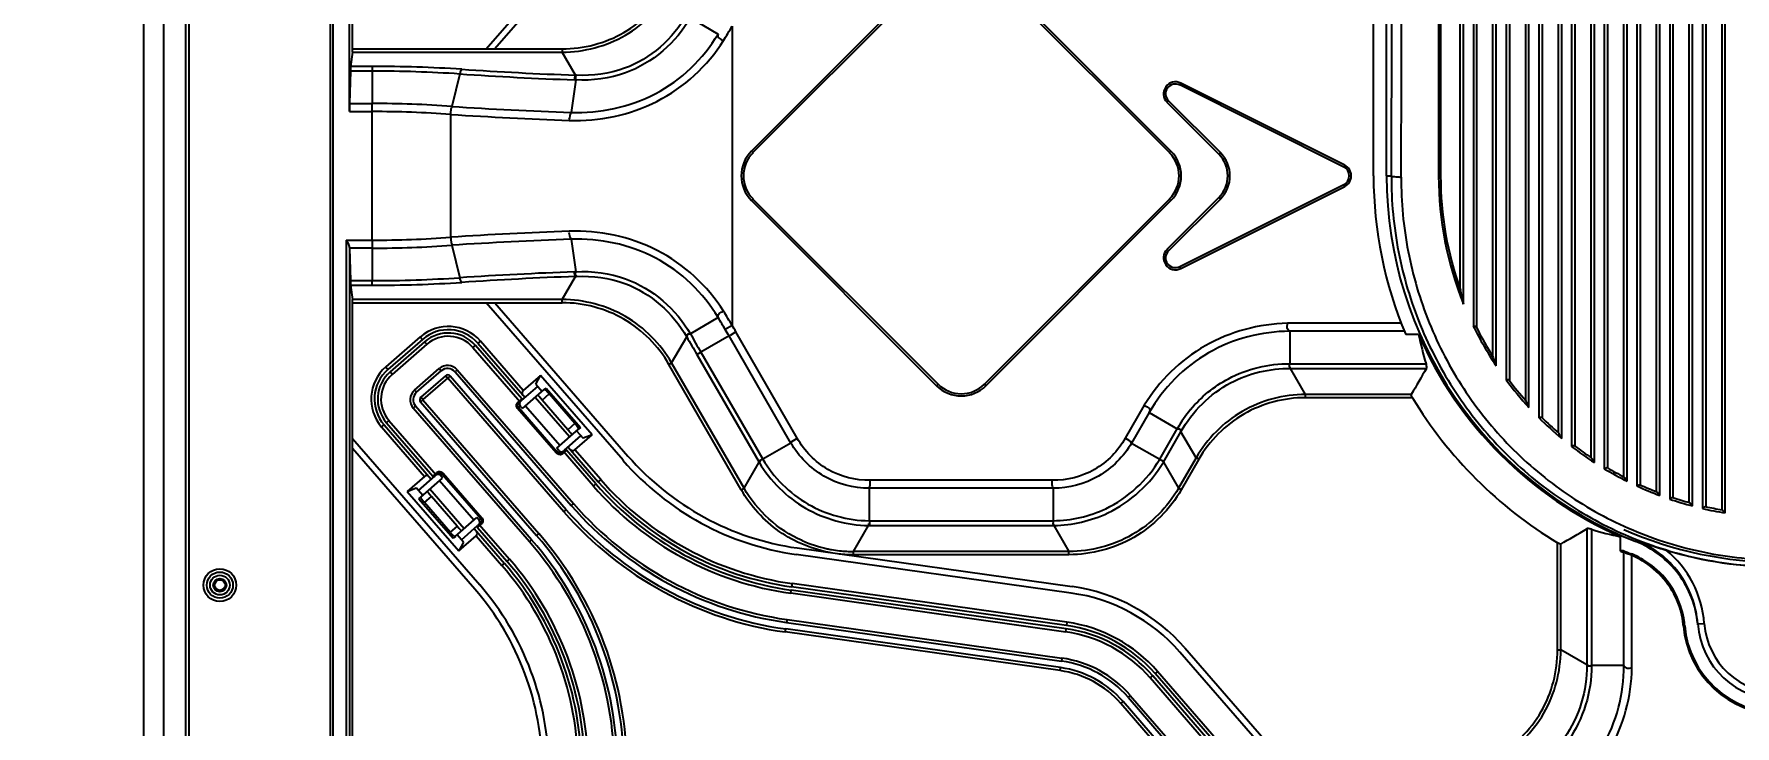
# Model space of a CAD drawing. Header units: millimetres. Extents: x -1070 to 42146, y 1440 to 12921.
# Drawn here: x 30659.2 to 30919.1, y 9994.4 to 10100.1 of the extents above; entities that cross this region are included whole.
import ezdxf

# ---------------------------------------------------------------- set-up
doc = ezdxf.new("R2010")
doc.units = ezdxf.units.MM
for name, color, linetype in [('30303M0020012R002实线CONTINUOUS', 7, 'Continuous'), ('DW-PLUS-PEIDIANHE实线CONTINUOUS', 7, 'Continuous'), ('DW-PLUS-XIANGTI实线CONTINUOUS', 7, 'Continuous'), ('MOUZU_COVER实线CONTINUOUS', 7, 'Continuous')]:
    doc.layers.add(name, color=color, linetype=linetype)
doc.styles.get("Standard").update_dxf_attribs({"font": 'arial.ttf'})
doc.dimstyles.new('ISO-25', dxfattribs={"dimtxt": 50, "dimasz": 2.5, "dimexe": 1.25, "dimexo": 0.625, "dimtad": 1, "dimtxsty": 'Standard', "dimcen": 2.5, "dimadec": 0, "dimazin": 0, "dimtfac": 1, "dimtmove": 0, "dimatfit": 3, "dimfxl": 1, "dimarcsym": 0})

# ---------------------------------------------------------------- blocks, each defined once
blk = doc.blocks.new('HJRTY45UYJDFGD')
at = {"layer": '30303M0020012R002实线CONTINUOUS', "color": 251}
for radius in [2, 1.5, 1, 0.8]:
    blk.add_circle((-238.28, 187.4), radius, dxfattribs=at)
at = {"layer": 'DW-PLUS-PEIDIANHE实线CONTINUOUS', "color": 251}
for p, q in [((-18.75, 201.67), (-18.75, 798.13)), ((-18.25, 201.08), (-18.25, 798.72)), ((-23.75, 203.92), (-23.75, 795.88)), ((-23.25, 203.26), (-23.25, 796.54)), ((-21.75, 797.26), (-21.75, 202.54)), ((-21.25, 797.09), (-21.25, 202.71)), ((-26.75, 794.62), (-26.75, 205.18)), ((-26.25, 794.5), (-26.25, 205.3)), ((-16.75, 462.16), (-16.75, 200.54)), ((-16.25, 460.55), (-16.25, 200.77)), ((-13.75, 200.01), (-13.75, 457.15)), ((-13.25, 199.49), (-13.25, 457.06)), ((-11.75, 455.68), (-11.75, 199.11)), ((-11.25, 454.9), (-11.25, 199.39)), ((-8.75, 198.9), (-8.75, 453.32)), ((-8.25, 198.43), (-8.25, 453.4)), ((-28.75, 206.87), (-28.75, 448)), ((-28.25, 206.11), (-28.25, 449.28)), ((-31.75, 444.9), (-31.75, 208.58)), ((-31.25, 445.02), (-31.25, 208.65)), ((-33.75, 210.67), (-33.75, 442.15)), ((-33.25, 209.78), (-33.25, 443.18)), ((-36.25, 439.27), (-36.25, 212.97)), ((-38.25, 214.53), (-38.25, 437.43)), ((-36.75, 439.15), (-36.75, 212.97)), ((-38.75, 215.6), (-38.75, 436.39)), ((-43.25, 220.88), (-43.25, 431.67)), ((-41.75, 433.4), (-41.75, 218.75)), ((-41.25, 433.52), (-41.25, 218.65)), ((-43.75, 222.26), (-43.75, 430.64)), ((-46.75, 427.22), (-46.75, 226.96)), ((-46.25, 427.43), (-46.25, 226.68)), ((-48.25, 230.32), (-48.25, 424.71)), ((-48.75, 232.54), (-48.75, 423.04)), ((-52.05, 409.58), (-52.05, 249.86)), ((-51.75, 409.58), (-51.75, 249.9)), ((-60, 249.9), (-60, 284.55)), ((-60, 249.9), (-59.28, 249.9)), ((-12.47, 181.47), (-11.47, 181.54))]:
    blk.add_line(p, q, dxfattribs=at)
for centre, radius, start, end in [((-9732.04, 289.88), 9672.85, 359.763194, 0.000129), ((-9816.25, 289.88), 9758.55, 359.764236, 0.000129), ((0, 249.9), 60, 180, 248.5665), ((0.09, 249.86), 52.14, 179.9995, 202.0107), ((0, 249.9), 51.75, 180, 199.7189), ((0.11, 249.88), 52.17, 206.0651, 213.7775), ((-46.46, 226.66), 0.201, 26.6064, 43.1861), ((0, 249.9), 51.75, 206.5773, 212.3443), ((0.07, 249.86), 52.12, 216.6453, 222.6764), ((0, 249.9), 51.75, 217.0963, 221.5561), ((0.05, 249.85), 52.09, 225.0614, 230.2707), ((0, 249.9), 51.75, 225.4977, 229.3265), ((0.03, 249.83), 52.07, 232.3877, 237.1051), ((0, 249.9), 51.75, 232.8238, 236.2773), ((0.02, 249.82), 52.05, 239.0526, 243.4478), ((0, 249.9), 51.75, 239.4953, 242.7038), ((0.01, 249.81), 52.04, 245.2814, 249.4572), ((0, 249.9), 51.75, 245.7349, 248.7769), ((0.01, 249.8), 52.03, 251.2131, 255.2392), ((0, 249.9), 51.75, 251.6803, 254.6092), ((0, 249.79), 52.03, 256.9428, 260.8716), ((0, 249.9), 51.75, 257.427, 260.2822), ((7.23, 194.1), 29.16, 179.5727, 180.0909), ((-27.44, 180.35), 16.02, 4.2791, 50.6776), ((0, 249.9), 59.72, 253.1703, 286.8297), ((-27.41, 180.07), 15.01, 4.8499, 5.3212), ((0, 182.4), 12.5, 184.283, 355.717), ((0, 182.4), 11.5, 184.283, 355.717)]:
    blk.add_arc(centre, radius, start, end, dxfattribs=at)
for points, knots in [([(-59.28, 249.9), (-59.29, 246.01), (-58.56, 238.21), (-55.21, 226.99), (-49.76, 216.65), (-42.4, 207.57), (-33.4, 200.07), (-23.06, 194.46), (-11.78, 190.98), (-3.92, 190.2), (0, 190.2)], [0, 0, 0, 0, 0.125114, 0.24976, 0.374091, 0.498394, 0.622996, 0.748143, 0.87388, 1, 1, 1, 1]), ([(-59.28, 249.9), (-59.27, 249.88), (-59.22, 249.86), (-59.14, 249.83), (-58.99, 249.8), (-58.72, 249.76), (-58.31, 249.73), (-57.97, 249.72), (-57.78, 249.72)], [0, 0, 0, 0, 0.033087, 0.096599, 0.191536, 0.31526, 0.631225, 1, 1, 1, 1]), ([(-57.78, 249.72), (-57.79, 245.92), (-57.08, 238.3), (-53.83, 227.33), (-48.54, 217.22), (-41.38, 208.32), (-32.62, 200.97), (-22.53, 195.46), (-11.52, 192.04), (-3.84, 191.26), (0, 191.26)], [0, 0, 0, 0, 0.125128, 0.249761, 0.374061, 0.498327, 0.622901, 0.748049, 0.87382, 1, 1, 1, 1]), ([(-52.05, 249.86), (-52.01, 249.86), (-51.94, 249.87), (-51.84, 249.87), (-51.79, 249.88), (-51.75, 249.89), (-51.75, 249.9)], [0, 0, 0, 0, 0.376507, 0.696568, 0.913047, 1, 1, 1, 1]), ([(-48.25, 230.32), (-48.29, 230.5), (-48.37, 230.85), (-48.48, 231.39), (-48.57, 231.83), (-48.65, 232.18), (-48.69, 232.36), (-48.72, 232.44)], [0, 0, 0, 0, 0.249892, 0.501376, 0.753852, 0.879761, 1, 1, 1, 1]), ([(-46.31, 226.79), (-46.36, 226.84), (-46.51, 226.9), (-46.66, 226.94), (-46.75, 226.96)], [0, 0, 0, 0, 0.424888, 1, 1, 1, 1]), ([(-43.25, 220.88), (-43.29, 220.99), (-43.37, 221.22), (-43.48, 221.56), (-43.58, 221.85), (-43.66, 222.06), (-43.69, 222.17), (-43.72, 222.21)], [0, 0, 0, 0, 0.253754, 0.509892, 0.766242, 0.891642, 1, 1, 1, 1]), ([(-41.31, 218.71), (-41.36, 218.74), (-41.52, 218.75), (-41.66, 218.75), (-41.75, 218.75)], [0, 0, 0, 0, 0.410474, 1, 1, 1, 1]), ([(-38.25, 214.53), (-38.29, 214.62), (-38.37, 214.8), (-38.49, 215.08), (-38.59, 215.3), (-38.67, 215.47), (-38.7, 215.54), (-38.72, 215.57)], [0, 0, 0, 0, 0.258505, 0.519796, 0.779495, 0.90304, 1, 1, 1, 1]), ([(-36.3, 213.01), (-36.32, 213.01), (-36.39, 213.02), (-36.53, 213), (-36.66, 212.98), (-36.75, 212.97)], [0, 0, 0, 0, 0.166943, 0.403704, 1, 1, 1, 1]), ([(-33.25, 209.78), (-33.29, 209.86), (-33.37, 210.01), (-33.5, 210.25), (-33.6, 210.44), (-33.67, 210.57), (-33.71, 210.63), (-33.73, 210.65)], [0, 0, 0, 0, 0.263713, 0.530282, 0.792525, 0.913075, 1, 1, 1, 1]), ([(-31.29, 208.68), (-31.32, 208.68), (-31.38, 208.67), (-31.53, 208.63), (-31.66, 208.6), (-31.75, 208.58)], [0, 0, 0, 0, 0.164064, 0.403483, 1, 1, 1, 1]), ([(-31.27, 208.67), (-31.27, 208.67), (-31.28, 208.67), (-31.29, 208.68), (-31.29, 208.68)], [0, 0, 0, 0, 0.472555, 1, 1, 1, 1]), ([(-28.25, 206.11), (-28.29, 206.18), (-28.38, 206.31), (-28.5, 206.52), (-28.6, 206.68), (-28.68, 206.79), (-28.71, 206.84), (-28.73, 206.86)], [0, 0, 0, 0, 0.269201, 0.540977, 0.804824, 0.921546, 1, 1, 1, 1]), ([(-26.29, 205.32), (-26.32, 205.32), (-26.38, 205.3), (-26.53, 205.25), (-26.66, 205.2), (-26.75, 205.18)], [0, 0, 0, 0, 0.163495, 0.405564, 1, 1, 1, 1]), ([(-26.27, 205.31), (-26.27, 205.31), (-26.28, 205.32), (-26.29, 205.32), (-26.29, 205.32)], [0, 0, 0, 0, 0.462665, 1, 1, 1, 1]), ([(-23.25, 203.26), (-23.29, 203.32), (-23.38, 203.44), (-23.51, 203.62), (-23.61, 203.77), (-23.68, 203.86), (-23.71, 203.9), (-23.73, 203.91)], [0, 0, 0, 0, 0.274911, 0.551746, 0.816225, 0.928579, 1, 1, 1, 1]), ([(-21.29, 202.72), (-21.32, 202.72), (-21.38, 202.69), (-21.53, 202.63), (-21.66, 202.57), (-21.75, 202.54)], [0, 0, 0, 0, 0.164316, 0.408989, 1, 1, 1, 1]), ([(-21.27, 202.72), (-21.27, 202.72), (-21.28, 202.72), (-21.28, 202.72), (-21.29, 202.72)], [0, 0, 0, 0, 0.453614, 1, 1, 1, 1]), ([(-18.25, 201.08), (-18.3, 201.13), (-18.39, 201.24), (-18.52, 201.4), (-18.62, 201.54), (-18.69, 201.62), (-18.72, 201.65), (-18.73, 201.66)], [0, 0, 0, 0, 0.280711, 0.562296, 0.826449, 0.934255, 1, 1, 1, 1]), ([(-16.32, 200.76), (-16.38, 200.73), (-16.52, 200.65), (-16.67, 200.58), (-16.75, 200.54)], [0, 0, 0, 0, 0.441181, 1, 1, 1, 1]), ([(-16.27, 200.77), (-16.27, 200.77), (-16.29, 200.78), (-16.3, 200.77), (-16.32, 200.76)], [0, 0, 0, 0, 0.178072, 1, 1, 1, 1]), ([(-13.25, 199.49), (-13.3, 199.53), (-13.39, 199.63), (-13.52, 199.78), (-13.62, 199.9), (-13.69, 199.97), (-13.72, 200), (-13.73, 200.01)], [0, 0, 0, 0, 0.286576, 0.572564, 0.835512, 0.938817, 1, 1, 1, 1]), ([(-11.31, 199.38), (-11.38, 199.34), (-11.52, 199.24), (-11.67, 199.16), (-11.75, 199.11)], [0, 0, 0, 0, 0.445286, 1, 1, 1, 1]), ([(-11.27, 199.39), (-11.27, 199.39), (-11.29, 199.39), (-11.3, 199.38), (-11.31, 199.38)], [0, 0, 0, 0, 0.172444, 1, 1, 1, 1]), ([(-8.25, 198.43), (-8.3, 198.47), (-8.39, 198.56), (-8.53, 198.7), (-8.63, 198.8), (-8.69, 198.87), (-8.72, 198.89), (-8.74, 198.89)], [0, 0, 0, 0, 0.292404, 0.582335, 0.843322, 0.942375, 1, 1, 1, 1]), ([(-12.47, 181.47), (-12.59, 182.84), (-13.23, 185.56), (-15.26, 189.21), (-18.21, 192.18), (-20.64, 193.55), (-21.93, 194.05)], [0, 0, 0, 0, 0.250002, 0.500002, 0.750002, 1, 1, 1, 1]), ([(-12.47, 181.47), (-12.57, 182.86), (-13.17, 185.63), (-15.19, 189.37), (-18.16, 192.4), (-20.62, 193.8), (-21.92, 194.31)], [0, 0, 0, 0, 0.250002, 0.500002, 0.750002, 1, 1, 1, 1]), ([(-21.92, 194.31), (-21.55, 194.17), (-20.02, 193.6), (-18.47, 193.09), (-17.29, 192.74)], [0, 0, 0, 0, 0.246024, 1, 1, 1, 1])]:
    blk.add_open_spline(points, degree=3, knots=knots, dxfattribs=at)
for points in [[(-41.28, 218.69), (-41.29, 218.7), (-41.3, 218.71), (-41.31, 218.71)], [(-36.27, 212.99), (-36.28, 213), (-36.29, 213), (-36.3, 213.01)]]:
    blk.add_open_spline(points, degree=3, dxfattribs=at)
at = {"layer": 'DW-PLUS-XIANGTI实线CONTINUOUS', "color": 251}
for p, q in [((-249.9, 0.8), (-249.9, 999)), ((-221.37, 123.31), (-221.37, 876.49)), ((-221.03, 876.85), (-221.03, 122.95)), ((-243.52, 399.69), (-243.52, 126.74)), ((-243.03, 399.65), (-243.03, 126.71)), ((-218.48, 259.72), (-218.48, 371.4)), ((-246.9, 349.9), (-246.9, 126.74)), ((-218, 269.28), (-218, 291.54)), ((-197.6, 269.28), (-176.68, 293.34)), ((-175.93, 292.69), (-196.28, 269.28)), ((-128.77, 281.95), (-157.05, 253.67)), ((-128.54, 281.72), (-156.82, 253.44)), ((-93.18, 253.44), (-121.46, 281.72)), ((-92.95, 253.67), (-121.23, 281.95)), ((-166.39, 274.03), (-162.14, 271.55)), ((-62, 249.9), (-62, 274.14)), ((-160, 272.75), (-160, 227.05)), ((-218.01, 268.79), (-218.3, 266.61)), ((-218.01, 268.79), (-185.98, 268.79)), ((-218, 269.28), (-185.98, 269.28)), ((-185.98, 269.28), (-185.98, 268.79)), ((-183.94, 265.27), (-185.98, 268.79)), ((-218.33, 265.9), (-218.47, 260.93)), ((-215, 265.9), (-218.33, 265.9)), ((-215, 266.61), (-218.3, 266.61)), ((-215, 266.61), (-215, 265.9)), ((-215, 265.9), (-215, 260.93)), ((-201.63, 265.46), (-202.86, 260.49)), ((-183.8, 265.26), (-183.94, 265.27)), ((-183.91, 264.54), (-184.62, 259.58)), ((-91.45, 264.06), (-91.6, 263.77)), ((-66.55, 251.24), (-91.6, 263.77)), ((-66.4, 251.53), (-91.45, 264.06)), ((-218.47, 260.93), (-215, 260.93)), ((-215, 259.72), (-215, 260.93)), ((-93.56, 261.13), (-93.33, 261.36)), ((-93.56, 261.13), (-85.63, 253.21)), ((-93.33, 261.36), (-85.4, 253.44)), ((-218.48, 259.72), (-215, 259.72)), ((-215, 240.08), (-215, 259.72)), ((-203, 240.53), (-203, 259.27)), ((-157.05, 253.67), (-156.82, 253.44)), ((-92.95, 253.67), (-93.18, 253.44)), ((-85.63, 253.21), (-85.4, 253.44)), ((-66.4, 251.53), (-66.55, 251.24)), ((-91.6, 236.03), (-66.55, 248.56)), ((-91.45, 235.74), (-66.4, 248.27)), ((-66.4, 248.27), (-66.55, 248.56)), ((-157.05, 246.13), (-156.82, 246.36)), ((-157.05, 246.13), (-128.77, 217.85)), ((-156.82, 246.36), (-128.54, 218.08)), ((-121.46, 218.08), (-93.18, 246.36)), ((-121.23, 217.85), (-92.95, 246.13)), ((-85.63, 246.59), (-93.56, 238.67)), ((-85.4, 246.36), (-93.33, 238.44)), ((-92.95, 246.13), (-93.18, 246.36)), ((-85.63, 246.59), (-85.4, 246.36)), ((-218.96, 240.08), (-215, 240.08)), ((-218.96, 240.08), (-218.96, 128.4)), ((-215, 240.08), (-215, 238.87)), ((-202.86, 239.31), (-201.63, 234.34)), ((-184.62, 240.22), (-183.91, 235.26)), ((-215, 238.87), (-218.47, 238.87)), ((-218.47, 238.87), (-218.33, 233.9)), ((-218.47, 238.78), (-218.47, 128.4)), ((-215, 238.87), (-215, 233.9)), ((-93.56, 238.67), (-93.33, 238.44)), ((-185.98, 231.01), (-183.94, 234.53)), ((-183.94, 234.53), (-183.8, 234.54)), ((-91.45, 235.74), (-91.6, 236.03)), ((-218.33, 233.9), (-215, 233.9)), ((-218.3, 233.19), (-215, 233.19)), ((-218.3, 233.19), (-218.01, 231.01)), ((-215, 233.19), (-215, 233.9)), ((-185.98, 231.01), (-218.01, 231.01)), ((-218, 230.52), (-185.98, 230.52)), ((-218, 208.26), (-218, 230.52)), ((-176.68, 206.46), (-197.6, 230.52)), ((-196.28, 230.52), (-175.93, 207.11)), ((-185.98, 230.52), (-185.98, 231.01)), ((-162.14, 228.25), (-166.39, 225.77)), ((-160, 227.05), (-161.05, 226.42)), ((-57.77, 227.38), (-75.14, 227.38)), ((-57.28, 226.16), (-74.79, 226.16)), ((-74.79, 226.16), (-74.79, 221.2)), ((-207.65, 225.31), (-212.93, 220.72)), ((-207.32, 224.93), (-212.6, 220.34)), ((-207.65, 225.31), (-207.32, 224.93)), ((-198.48, 224.67), (-198.85, 224.34)), ((-198.85, 224.34), (-191.64, 216.04)), ((-191.92, 217.12), (-198.48, 224.67)), ((-169.25, 221.35), (-166.95, 225.32)), ((-160.47, 225.45), (-164.77, 222.97)), ((-151.03, 209.1), (-160.47, 225.45)), ((-159.42, 226.06), (-160.33, 225.53)), ((-150.05, 209.84), (-159.42, 226.06)), ((-55.12, 225.66), (-57.06, 225.66)), ((-169.67, 221.11), (-169.25, 221.35)), ((-158.61, 201.96), (-169.67, 221.11)), ((-158.19, 202.2), (-169.25, 221.35)), ((-165.39, 222.61), (-164.77, 222.97)), ((-165.39, 222.61), (-155.9, 206.17)), ((-164.77, 222.97), (-155.33, 206.62)), ((-74.79, 221.2), (-53.97, 221.2)), ((-212.93, 220.72), (-212.6, 220.34)), ((-189.27, 219.42), (-191.92, 217.12)), ((-190, 218.11), (-189.27, 219.42)), ((-181.4, 210.36), (-189.27, 219.42)), ((-74.69, 220.48), (-53.91, 220.48)), ((-72.39, 216.51), (-74.69, 220.48)), ((-192.17, 215.58), (-189.67, 217.74)), ((-190, 218.11), (-189.02, 216.99)), ((-128.77, 217.85), (-128.54, 218.08)), ((-121.23, 217.85), (-121.46, 218.08)), ((-56.22, 216.51), (-72.39, 216.51)), ((-72.39, 216.02), (-72.39, 216.51)), ((-56.05, 216.02), (-72.39, 216.02)), ((-97.05, 214.86), (-99.95, 209.84)), ((-96.29, 213.75), (-98.97, 209.1)), ((-96.29, 213.75), (-91.99, 211.27)), ((-213.57, 211.55), (-213.19, 211.87)), ((-213.57, 211.55), (-207.01, 204)), ((-213.19, 211.87), (-205.98, 203.57)), ((-183.77, 210.95), (-182.79, 209.83)), ((-94.67, 206.62), (-91.99, 211.27)), ((-94.1, 206.17), (-91.42, 210.82)), ((-89.12, 206.85), (-91.42, 210.82)), ((-218, 209.78), (-198.57, 187.43)), ((-199.33, 186.78), (-218, 208.26)), ((-218, 128.4), (-218, 208.26)), ((-185.6, 208.03), (-183.11, 210.2)), ((-185.08, 208.49), (-180.46, 203.18)), ((-184.04, 208.06), (-181.4, 210.36)), ((-180.08, 203.51), (-184.04, 208.06)), ((-181.4, 210.36), (-182.79, 209.83)), ((-151.03, 209.1), (-155.33, 206.62)), ((-98.97, 209.1), (-94.67, 206.62)), ((-158.19, 202.2), (-155.9, 206.17)), ((-94.1, 206.17), (-91.81, 202.2)), ((-89.12, 206.85), (-91.81, 202.2)), ((-88.71, 206.61), (-91.39, 201.96)), ((-88.71, 206.61), (-89.12, 206.85)), ((-207.01, 204), (-209.65, 201.7)), ((-207.94, 201.87), (-205.45, 204.03)), ((-180.08, 203.51), (-180.46, 203.18)), ((-111.09, 203.41), (-138.91, 203.41)), ((-209.65, 201.7), (-208.26, 202.24)), ((-209.65, 201.7), (-201.78, 192.65)), ((-207.28, 201.11), (-208.26, 202.24)), ((-158.61, 201.96), (-158.19, 202.2)), ((-110.94, 202.19), (-139.06, 202.19)), ((-139.06, 202.19), (-139.06, 197.23)), ((-110.94, 202.19), (-110.94, 197.23)), ((-91.39, 201.96), (-91.81, 202.2)), ((-201.06, 193.95), (-202.03, 195.07)), ((-201.78, 192.65), (-199.14, 194.94)), ((-201.38, 194.32), (-198.89, 196.48)), ((-199.42, 196.03), (-194.8, 190.71)), ((-199.14, 194.94), (-195.18, 190.38)), ((-141.46, 192.54), (-139.17, 196.51)), ((-139.17, 196.51), (-110.83, 196.51)), ((-139.06, 197.23), (-110.94, 197.23)), ((-110.83, 196.51), (-108.54, 192.54)), ((-29.42, 195.99), (-29.42, 175.21)), ((-28.7, 195.93), (-28.7, 175.11)), ((-201.06, 193.95), (-201.78, 192.65)), ((-150.08, 193.08), (-108.07, 187.17)), ((-108.54, 192.54), (-141.46, 192.54)), ((-141.46, 192.05), (-141.46, 192.54)), ((-108.54, 192.05), (-108.54, 192.54)), ((-33.88, 177.51), (-33.88, 193.85)), ((-33.39, 177.51), (-33.39, 193.68)), ((-24.24, 192.57), (-24.24, 194.78)), ((-23.74, 175.11), (-23.74, 192.36)), ((-195.18, 190.38), (-194.8, 190.71)), ((-108.21, 186.18), (-150.22, 192.09)), ((-108.54, 192.05), (-141.46, 192.05)), ((-22.52, 191.92), (-22.44, 192.1)), ((-22.52, 174.76), (-22.52, 191.92)), ((-150.84, 187.63), (-150.91, 187.14)), ((-108.91, 181.23), (-150.91, 187.14)), ((-108.84, 181.73), (-150.84, 187.63)), ((-108.84, 181.73), (-108.91, 181.23)), ((-14.65, 181.16), (-14.45, 181.17)), ((-68.6, 150.71), (-91.59, 177.16)), ((-90.84, 177.82), (-67.84, 151.37)), ((-33.88, 177.51), (-33.39, 177.51)), ((-29.42, 175.21), (-33.39, 177.51)), ((-94.99, 174.21), (-95.36, 173.88)), ((-72, 147.76), (-94.99, 174.21)), ((-23.74, 175.11), (-28.7, 175.11)), ((-72.37, 147.43), (-95.36, 173.88))]:
    blk.add_line(p, q, dxfattribs=at)
for points in [[(-183.91, 264.54), (-184.03, 264.55), (-184.12, 264.55)], [(-184.12, 235.25), (-184, 235.25), (-183.91, 235.26)], [(-24.24, 192.57), (-24.2, 192.66), (-24.09, 192.7), (-23.97, 192.7), (-23.84, 192.67)], [(-23.74, 192.36), (-23.69, 192.47), (-23.61, 192.54), (-23.54, 192.54)], [(-22.75, 192), (-22.71, 192.1), (-22.68, 192.17), (-22.66, 192.19)], [(-22.52, 191.92), (-22.64, 191.96), (-22.75, 192)]]:
    blk.add_lwpolyline(points, dxfattribs=at)
blk.add_circle((-238.28, 187.4), 2.5, dxfattribs=at)
for centre, radius, start, end in [((-214.91, 59.2), 207.41, 86.2452, 90.0254), ((-214.91, 65.95), 199.94, 86.1915, 90.0259), ((-161.1, 880.67), 616.55, 266.2311, 267.86069), ((-161.09, 874.02), 609.18, 266.21335, 267.85064), ((-92.27, 262.42), 1.82, 63.4349, 225), ((-92.27, 262.42), 1.5, 63.4349, 225), ((-214.92, 95.48), 165.46, 85.8199, 90.0267), ((-161.24, 911.65), 652.49, 266.34257, 267.94635), ((-214.92, 100.42), 159.29, 85.7069, 90.0285), ((-161.29, 917.7), 659.75, 266.37591, 267.94904), ((-153.28, 249.9), 5.33, 135, 225), ((-153.28, 249.9), 5, 135, 225), ((-96.72, 249.9), 5, 315, 45), ((-96.72, 249.9), 5.33, 315, 45), ((-88.94, 249.9), 4.67, 315, 45), ((-88.94, 249.9), 5, 315, 45), ((-67.22, 249.9), 1.5, 296.5651, 63.4349), ((-67.22, 249.9), 1.82, 296.5651, 63.4349), ((0, 249.9), 62, 180, 203.0173), ((-214.92, 399.25), 159.17, 269.9698, 274.2949), ((-214.91, 404.07), 165.21, 269.9701, 274.1833), ((-161.31, -417.82), 659.67, 92.05067, 93.62274), ((-161.24, -412.13), 652.76, 92.05292, 93.65603), ((-92.27, 237.38), 1.82, 135, 296.5651), ((-92.27, 237.38), 1.5, 135, 296.5651), ((-214.91, 433.91), 200.01, 269.9747, 273.8079), ((-161.1, -380.86), 616.53, 92.13936, 93.76899), ((-161.09, -374.24), 609.2, 92.14941, 93.78666), ((-214.91, 440.65), 207.46, 269.9751, 273.7544), ((-203.38, 220.4), 6.5, 41, 131), ((-203.38, 220.4), 6, 41, 131), ((0, 249.9), 60.21, 203.7411, 246.2589), ((-208.66, 215.81), 6.5, 131, 221), ((-208.66, 215.81), 6, 131, 221), ((163.04, 91.75), 252.27, 149.3176, 150.3619), ((-125, 221.62), 5.33, 225, 315), ((-125, 221.62), 5, 225, 315), ((0, 249.9), 65.49, 211.1484, 238.8516), ((-74.64, 201.48), 19.92, 140.2949, 150.572), ((-144.23, 234.67), 43, 221, 262), ((-144.23, 234.67), 42, 221, 262), ((-144.23, 234.67), 48, 221, 262), ((-144.23, 234.67), 47.5, 221, 262), ((-158.15, 412.94), 252.27, 299.6381, 300.6824), ((0, 249.9), 59, 246.2647, 293.7353), ((-141.54, 211.77), 19.22, 246.1044, 258.1244), ((-141.53, 211.84), 19.3, 258.1317, 260.1735), ((-141.49, 212.04), 19.5, 260.1757, 263.7628), ((-141.48, 212.19), 19.65, 263.7634, 270.0472), ((-0.12, 249.9), 62.2, 247.1827, 247.4335), ((-0.12, 249.9), 62.2, 247.4335, 247.6854), ((0, 249.9), 62, 247.3891, 248.5665), ((-231.02, 159.22), 47.5, 0, 41), ((-231.02, 159.22), 48, 0, 41), ((-141.45, 212.28), 20.22, 263.7341, 269.9789), ((-27.4, 180.1), 12.99, 67.561, 68.5664), ((-27.43, 180.05), 12.84, 54.9137, 67.5417), ((-27.41, 180.09), 13, 54.8939, 67.5617), ((-27.42, 180.08), 13.01, 16.2124, 54.8893), ((-231.02, 159.22), 43, 0, 41), ((-111.97, 159.45), 28, 41, 82), ((-231.02, 159.22), 42, 0, 41), ((-111.97, 159.45), 27, 41, 82), ((-27.44, 180.07), 12.84, 8.2813, 16.2127), ((-27.42, 180.07), 13.02, 8.2763, 16.2182), ((-27.43, 180.07), 13.03, 4.8507, 8.2764), ((-111.97, 159.45), 22, 41, 82), ((-111.97, 159.45), 22.5, 41, 82), ((-27.43, 180.07), 12.82, 4.8504, 8.2769), ((0, 182.4), 14.7, 184.8498, 355.1502), ((0, 182.4), 14.5, 184.8498, 355.1502)]:
    blk.add_arc(centre, radius, start, end, dxfattribs=at)
for centre, major_axis, ratio, start_param, end_param in [((-218.02, 269.28), (0, 0.5), 0.034921, -2.879793, -1.570796), ((-218.28, 264.68), (0, 2), 0.034921, 0.261799, 0.916298), ((-218.41, 259.72), (0, 2), 0.034921, 0.916298, 1.570796), ((-218.28, 235.12), (0, 2), 0.034921, -4.057891, -3.403392), ((-218.02, 230.52), (0, 0.5), 0.034921, -1.570796, -0.261799), ((0, 238.04), (0, 57.67), 0.978635, -4.495924, -4.415927), ((-191.59, 216.74), (0.377, 0.328), 1, 1.570796, 3.141593), ((-184.37, 208.44), (-0.328, 0.377), 1, 1.570796, 3.141593), ((-206.68, 203.62), (-0.328, 0.377), 1, -1.570796, 0), ((-199.47, 195.32), (-0.328, 0.377), 1, -3.141593, -1.570796), ((-11.86, 249.9), (57.67, 0), 0.978635, -1.867258, -1.787262)]:
    blk.add_ellipse(centre, major_axis=major_axis, ratio=ratio, start_param=start_param, end_param=end_param, dxfattribs=at)
for points, knots in [([(-185.98, 269.28), (-182.73, 269.28), (-176.1, 271), (-171.29, 275.88), (-169.67, 278.69)], [0, 0, 0, 0, 0.499999, 1, 1, 1, 1]), ([(-185.98, 268.79), (-182.64, 268.8), (-175.85, 270.57), (-170.92, 275.57), (-169.25, 278.45)], [0, 0, 0, 0, 0.499999, 1, 1, 1, 1]), ([(-184.9, 258.37), (-180.33, 258.21), (-170.91, 260.12), (-163.78, 266.67), (-161.33, 270.55)], [0, 0, 0, 0, 0.499132, 1, 1, 1, 1]), ([(-184.62, 259.59), (-180.23, 259.42), (-171.14, 261.31), (-164.4, 267.76), (-162.14, 271.55)], [0, 0, 0, 0, 0.499021, 1, 1, 1, 1]), ([(-162.14, 271.55), (-162.17, 271.43), (-162.24, 271.18), (-161.89, 270.78), (-161.54, 270.68), (-161.33, 270.55)], [0, 0, 0, 0, 0.261027, 0.481936, 1, 1, 1, 1]), ([(-201.33, 266.17), (-201.35, 266.14), (-201.53, 265.94), (-201.57, 265.66), (-201.59, 265.44)], [0, 0, 0, 0, 0.148935, 1, 1, 1, 1]), ([(-183.94, 265.27), (-183.96, 265.24), (-184.07, 265.01), (-184.08, 264.75), (-184.09, 264.53)], [0, 0, 0, 0, 0.13296, 1, 1, 1, 1]), ([(-183.94, 264.55), (-183.92, 264.63), (-183.92, 264.76), (-183.86, 265.17), (-183.78, 265.1)], [0, 0, 0, 0, 0.412143, 1, 1, 1, 1]), ([(-203, 259.27), (-202.99, 259.56), (-202.99, 259.92), (-202.89, 260.28), (-202.86, 260.33)], [0, 0, 0, 0, 0.816862, 1, 1, 1, 1]), ([(-203, 240.53), (-202.99, 240.24), (-202.98, 239.88), (-202.89, 239.52), (-202.85, 239.47)], [0, 0, 0, 0, 0.816998, 1, 1, 1, 1]), ([(-161.31, 229.22), (-163.76, 233.11), (-170.89, 239.68), (-180.34, 241.59), (-184.92, 241.43)], [0, 0, 0, 0, 0.500841, 1, 1, 1, 1]), ([(-162.14, 228.25), (-164.4, 232.04), (-171.14, 238.5), (-180.23, 240.38), (-184.62, 240.21)], [0, 0, 0, 0, 0.500954, 1, 1, 1, 1]), ([(-201.33, 233.63), (-201.35, 233.66), (-201.53, 233.86), (-201.57, 234.14), (-201.59, 234.36)], [0, 0, 0, 0, 0.149036, 1, 1, 1, 1]), ([(-184.05, 234.87), (-184.06, 234.93), (-184.09, 235.05), (-184.11, 235.18), (-184.12, 235.25)], [0, 0, 0, 0, 0.468159, 1, 1, 1, 1]), ([(-183.89, 235.26), (-183.92, 235.19), (-183.97, 235.06), (-184.02, 234.93), (-184.05, 234.87)], [0, 0, 0, 0, 0.530392, 1, 1, 1, 1]), ([(-184.05, 234.87), (-183.99, 234.81), (-183.9, 234.71), (-183.83, 234.58), (-183.8, 234.54)], [0, 0, 0, 0, 0.604745, 1, 1, 1, 1]), ([(-183.94, 234.53), (-183.97, 234.58), (-184.01, 234.69), (-184.04, 234.8), (-184.05, 234.87)], [0, 0, 0, 0, 0.411471, 1, 1, 1, 1]), ([(-169.25, 221.35), (-170.92, 224.23), (-175.85, 229.23), (-182.64, 231), (-185.98, 231.01)], [0, 0, 0, 0, 0.5, 1, 1, 1, 1]), ([(-169.67, 221.11), (-171.29, 223.92), (-176.1, 228.8), (-182.73, 230.52), (-185.98, 230.52)], [0, 0, 0, 0, 0.5, 1, 1, 1, 1]), ([(-162.14, 228.25), (-162.18, 228.46), (-162.05, 229.03), (-161.52, 229.09), (-161.31, 229.22)], [0, 0, 0, 0, 0.467398, 1, 1, 1, 1]), ([(-75.14, 227.38), (-79.48, 227.3), (-88.29, 224.96), (-94.78, 218.56), (-97.05, 214.86)], [0, 0, 0, 0, 0.500021, 1, 1, 1, 1]), ([(-74.79, 226.16), (-79.08, 226.16), (-87.82, 223.9), (-94.15, 217.47), (-96.29, 213.75)], [0, 0, 0, 0, 0.500031, 1, 1, 1, 1]), ([(-74.79, 226.16), (-74.98, 226.26), (-75.31, 226.68), (-75.13, 227.14), (-75.14, 227.38)], [0, 0, 0, 0, 0.468634, 1, 1, 1, 1]), ([(-166.38, 225.75), (-166.53, 225.74), (-166.75, 225.76), (-166.95, 225.51), (-166.83, 225.4), (-166.77, 225.35)], [0, 0, 0, 0, 0.554467, 0.72748, 1, 1, 1, 1]), ([(-74.8, 221.2), (-74.84, 221.05), (-74.94, 220.88), (-74.83, 220.59), (-74.68, 220.63), (-74.62, 220.65)], [0, 0, 0, 0, 0.561845, 0.736078, 1, 1, 1, 1]), ([(-53.91, 220.48), (-53.89, 220.52), (-53.84, 220.76), (-53.92, 221), (-53.97, 221.2)], [0, 0, 0, 0, 0.15875, 1, 1, 1, 1]), ([(-72.39, 216.51), (-75.73, 216.5), (-82.52, 214.73), (-87.45, 209.73), (-89.12, 206.85)], [0, 0, 0, 0, 0.5, 1, 1, 1, 1]), ([(-72.39, 216.02), (-75.65, 216.02), (-82.28, 214.3), (-87.08, 209.42), (-88.71, 206.61)], [0, 0, 0, 0, 0.5, 1, 1, 1, 1]), ([(-56.05, 216.02), (-56.13, 216.15), (-56.2, 216.3), (-56.24, 216.49), (-56.22, 216.51)], [0, 0, 0, 0, 0.859504, 1, 1, 1, 1]), ([(-96.29, 213.75), (-96.22, 213.89), (-96.07, 214.14), (-96.31, 214.54), (-96.72, 214.61), (-96.93, 214.79), (-97.05, 214.86)], [0, 0, 0, 0, 0.274457, 0.481755, 0.743451, 1, 1, 1, 1]), ([(-91.98, 211.28), (-91.83, 211.28), (-91.6, 211.31), (-91.41, 211.03), (-91.54, 210.92), (-91.6, 210.86)], [0, 0, 0, 0, 0.536395, 0.708593, 1, 1, 1, 1]), ([(-139.06, 202.19), (-141.45, 202.2), (-146.3, 203.47), (-149.83, 207.04), (-151.03, 209.1)], [0, 0, 0, 0, 0.50006, 1, 1, 1, 1]), ([(-138.91, 203.41), (-141.14, 203.37), (-145.7, 204.51), (-148.97, 207.89), (-150.05, 209.84)], [0, 0, 0, 0, 0.500045, 1, 1, 1, 1]), ([(-99.95, 209.84), (-101.03, 207.89), (-104.3, 204.51), (-108.86, 203.37), (-111.09, 203.41)], [0, 0, 0, 0, 0.500051, 1, 1, 1, 1]), ([(-98.97, 209.1), (-100.17, 207.04), (-103.7, 203.47), (-108.55, 202.2), (-110.94, 202.19)], [0, 0, 0, 0, 0.500048, 1, 1, 1, 1]), ([(-155.32, 206.61), (-155.44, 206.53), (-155.63, 206.53), (-155.88, 206.34), (-155.77, 206.23), (-155.72, 206.18)], [0, 0, 0, 0, 0.566738, 0.735632, 1, 1, 1, 1]), ([(-94.68, 206.61), (-94.56, 206.53), (-94.37, 206.53), (-94.12, 206.34), (-94.23, 206.23), (-94.28, 206.18)], [0, 0, 0, 0, 0.567801, 0.736791, 1, 1, 1, 1]), ([(-144.87, 192.34), (-147.69, 192.83), (-153.19, 195.07), (-157.18, 199.47), (-158.61, 201.96)], [0, 0, 0, 0, 0.499967, 1, 1, 1, 1]), ([(-91.81, 202.2), (-93.47, 199.31), (-98.4, 194.29), (-105.2, 192.53), (-108.54, 192.54)], [0, 0, 0, 0, 0.499998, 1, 1, 1, 1]), ([(-91.39, 201.96), (-93.1, 199), (-98.15, 193.86), (-105.12, 192.06), (-108.54, 192.05)], [0, 0, 0, 0, 0.499999, 1, 1, 1, 1]), ([(-139.08, 197.23), (-139.08, 197.08), (-138.98, 196.92), (-139.02, 196.61), (-139.18, 196.65), (-139.25, 196.67)], [0, 0, 0, 0, 0.566083, 0.734692, 1, 1, 1, 1]), ([(-110.92, 197.23), (-110.92, 197.08), (-111.02, 196.92), (-110.98, 196.61), (-110.82, 196.65), (-110.75, 196.67)], [0, 0, 0, 0, 0.565765, 0.734489, 1, 1, 1, 1]), ([(-28.7, 195.93), (-28.78, 195.95), (-29.01, 196), (-29.28, 196.07), (-29.42, 195.99)], [0, 0, 0, 0, 0.342175, 1, 1, 1, 1]), ([(-33.39, 193.68), (-33.41, 193.66), (-33.6, 193.7), (-33.75, 193.77), (-33.88, 193.85)], [0, 0, 0, 0, 0.140496, 1, 1, 1, 1]), ([(-23.4, 192.23), (-23.44, 192.25), (-23.5, 192.27), (-23.57, 192.3), (-23.6, 192.31)], [0, 0, 0, 0, 0.562137, 1, 1, 1, 1]), ([(-43.29, 161.19), (-40.48, 162.82), (-35.6, 167.62), (-33.88, 174.25), (-33.88, 177.51)], [0, 0, 0, 0, 0.499999, 1, 1, 1, 1]), ([(-43.05, 160.78), (-40.17, 162.45), (-35.17, 167.38), (-33.4, 174.17), (-33.39, 177.51)], [0, 0, 0, 0, 0.499999, 1, 1, 1, 1]), ([(-36.15, 153.61), (-32.43, 155.75), (-26, 162.08), (-23.74, 170.82), (-23.74, 175.11)], [0, 0, 0, 0, 0.500053, 1, 1, 1, 1]), ([(-35.04, 152.85), (-31.34, 155.12), (-24.94, 161.61), (-22.6, 170.42), (-22.52, 174.76)], [0, 0, 0, 0, 0.500052, 1, 1, 1, 1]), ([(-28.7, 175.1), (-28.85, 175.06), (-29.02, 174.96), (-29.31, 175.07), (-29.27, 175.22), (-29.25, 175.28)], [0, 0, 0, 0, 0.562111, 0.736399, 1, 1, 1, 1]), ([(-23.74, 175.11), (-23.64, 174.92), (-23.22, 174.59), (-22.76, 174.77), (-22.52, 174.76)], [0, 0, 0, 0, 0.468651, 1, 1, 1, 1])]:
    blk.add_open_spline(points, degree=3, knots=knots, dxfattribs=at)
for points in [[(-166.95, 274.48), (-168.99, 270.84), (-172.52, 267.75), (-176.44, 266.32)], [(-166.39, 274.03), (-168.53, 270.27), (-172.22, 267.09), (-176.29, 265.63)], [(-161.33, 270.55), (-160.88, 271.28), (-160.44, 272.02), (-160, 272.75)], [(-176.29, 265.63), (-178.71, 264.76), (-181.35, 264.4), (-183.91, 264.55)], [(-176.44, 266.32), (-178.77, 265.47), (-181.32, 265.12), (-183.8, 265.26)], [(-184.62, 259.58), (-184.85, 259.29), (-184.75, 258.82), (-184.95, 258.51)], [(-218.96, 240.08), (-218.75, 239.66), (-218.48, 239.23), (-218.47, 238.76)], [(-184.62, 240.21), (-184.86, 240.5), (-184.72, 240.99), (-184.98, 241.26)], [(-183.91, 235.25), (-181.35, 235.4), (-178.7, 235.04), (-176.28, 234.17)], [(-183.8, 234.54), (-181.32, 234.68), (-178.76, 234.32), (-176.42, 233.47)], [(-176.28, 234.17), (-172.21, 232.7), (-168.53, 229.53), (-166.39, 225.77)], [(-176.42, 233.47), (-172.51, 232.04), (-168.99, 228.95), (-166.95, 225.32)], [(-160, 227.05), (-160.44, 227.77), (-160.87, 228.5), (-161.31, 229.22)], [(-161.05, 226.42), (-161.41, 227.03), (-161.77, 227.64), (-162.14, 228.25)], [(-160.47, 225.45), (-160.66, 225.77), (-160.85, 226.1), (-161.05, 226.42)], [(-159.42, 226.06), (-159.61, 226.39), (-159.81, 226.72), (-160, 227.05)], [(-166.95, 225.32), (-166.43, 224.42), (-165.91, 223.51), (-165.39, 222.61)], [(-166.39, 225.76), (-165.85, 224.83), (-165.31, 223.9), (-164.77, 222.97)], [(-84.17, 218.92), (-81.33, 220.44), (-78.01, 221.23), (-74.79, 221.2)], [(-89.96, 214.21), (-88.37, 216.12), (-86.37, 217.76), (-84.17, 218.92)], [(-83.84, 218.29), (-81.07, 219.76), (-77.82, 220.52), (-74.69, 220.48)], [(-91.42, 210.82), (-89.69, 213.91), (-86.97, 216.62), (-83.84, 218.29)], [(-151.03, 209.1), (-150.87, 209.44), (-150.46, 209.59), (-150.14, 209.78)], [(-98.97, 209.1), (-99.13, 209.44), (-99.54, 209.59), (-99.86, 209.78)], [(-155.89, 206.17), (-154.19, 203.31), (-151.67, 200.82), (-148.79, 199.16)], [(-155.33, 206.62), (-153.68, 203.83), (-151.23, 201.4), (-148.43, 199.78)], [(-102.92, 199.07), (-99.56, 200.67), (-96.57, 203.41), (-94.67, 206.62)], [(-102.6, 198.42), (-99.14, 200.07), (-96.07, 202.88), (-94.11, 206.17)], [(-139.07, 202.19), (-138.85, 202.49), (-138.92, 202.93), (-138.91, 203.3)], [(-110.93, 202.19), (-111.15, 202.49), (-111.08, 202.93), (-111.09, 203.3)], [(-149.33, 194.19), (-152.97, 195.8), (-156.2, 198.75), (-158.19, 202.2)], [(-148.79, 199.16), (-145.91, 197.49), (-142.49, 196.56), (-139.16, 196.51)], [(-148.43, 199.78), (-145.63, 198.17), (-142.3, 197.26), (-139.06, 197.23)], [(-110.94, 197.23), (-108.19, 197.26), (-105.4, 197.9), (-102.92, 199.07)], [(-110.84, 196.51), (-108.02, 196.55), (-105.15, 197.21), (-102.6, 198.42)], [(-22.75, 192), (-22.97, 192.08), (-23.18, 192.15), (-23.4, 192.23)], [(-15.11, 183.65), (-15.9, 186.37), (-17.73, 188.93), (-20.05, 190.56)], [(-29.42, 175.21), (-29.37, 171.33), (-30.59, 167.26), (-32.83, 164.09)], [(-28.7, 175.11), (-28.66, 171.12), (-29.94, 166.93), (-32.24, 163.67)]]:
    blk.add_open_spline(points, degree=3, dxfattribs=at)
at = {"layer": 'MOUZU_COVER实线CONTINUOUS', "color": 251}
for p, q in [((-206.99, 224.55), (-212.27, 219.96)), ((-206.66, 224.18), (-211.95, 219.58)), ((-206.66, 224.18), (-206.99, 224.55)), ((-199.61, 223.68), (-199.23, 224.01)), ((-199.61, 223.68), (-192.39, 215.38)), ((-192.15, 215.86), (-199.23, 224.01)), ((-211.95, 219.58), (-212.27, 219.96)), ((-208.54, 217.19), (-204.77, 220.47)), ((-208.24, 216.84), (-204.46, 220.12)), ((-203.81, 219.37), (-207.58, 216.09)), ((-203.51, 219.02), (-207.28, 215.74)), ((-204.77, 220.47), (-204.46, 220.12)), ((-203.51, 219.02), (-203.81, 219.37)), ((-203.45, 219.02), (-203.1, 219.32)), ((-185.71, 198.61), (-203.45, 219.02)), ((-185.36, 198.91), (-203.1, 219.32)), ((-202, 220.28), (-202.35, 219.98)), ((-202.35, 219.98), (-184.61, 199.57)), ((-202, 220.28), (-184.26, 199.87)), ((-208.54, 217.19), (-208.24, 216.84)), ((-207.28, 215.74), (-207.58, 216.09)), ((-192.72, 215.36), (-192.15, 215.86)), ((-192.05, 214.35), (-188.71, 217.26)), ((-184.84, 210.02), (-190.09, 216.05)), ((-189.03, 215.65), (-187.95, 216.59)), ((-188.76, 217.21), (-188.43, 217.5)), ((-188.43, 217.5), (-183.18, 211.46)), ((-184.02, 212.06), (-187.95, 216.59)), ((-208.73, 214.43), (-208.39, 214.73)), ((-190.99, 194.02), (-208.73, 214.43)), ((-190.65, 194.32), (-208.39, 214.73)), ((-207.29, 215.68), (-207.63, 215.38)), ((-207.63, 215.38), (-189.89, 194.98)), ((-207.29, 215.68), (-189.55, 195.28)), ((-192.79, 214.37), (-192.38, 214.73)), ((-186.89, 207.58), (-192.79, 214.37)), ((-192.72, 215.36), (-192.59, 215.21)), ((-186.74, 207.71), (-192.64, 214.5)), ((-192.59, 215.21), (-192.17, 215.58)), ((-192.05, 214.35), (-192.38, 214.73)), ((-186.35, 208.71), (-191.6, 214.75)), ((-185.1, 211.12), (-189.03, 215.65)), ((-212.44, 212.53), (-212.82, 212.2)), ((-212.82, 212.2), (-205.73, 204.05)), ((-212.44, 212.53), (-205.22, 204.23)), ((-186.8, 208.31), (-183.46, 211.22)), ((-184.02, 212.06), (-185.1, 211.12)), ((-183.18, 211.46), (-183.46, 211.22)), ((-186.89, 207.58), (-186.48, 207.94)), ((-186.48, 207.94), (-186.8, 208.31)), ((-185.6, 208.03), (-186.03, 207.66)), ((-185.32, 208.01), (-185.9, 207.51)), ((-180.84, 202.85), (-185.32, 208.01)), ((-185.9, 207.51), (-186.03, 207.66)), ((-181.21, 202.52), (-185.83, 207.83)), ((-207.59, 200.84), (-204.25, 203.75)), ((-205.73, 204.05), (-205.16, 204.55)), ((-205.45, 204.03), (-205.03, 204.4)), ((-205.16, 204.55), (-205.03, 204.4)), ((-199.46, 197.32), (-204.7, 203.35)), ((-204.16, 204.48), (-204.58, 204.13)), ((-204.25, 203.75), (-204.58, 204.13)), ((-204.31, 204.35), (-198.41, 197.56)), ((-204.16, 204.48), (-198.26, 197.69)), ((-181.21, 202.52), (-180.84, 202.85)), ((-207.87, 200.6), (-207.59, 200.84)), ((-207.87, 200.6), (-202.62, 194.56)), ((-207.03, 200), (-205.96, 200.94)), ((-200.96, 196.01), (-206.21, 202.05)), ((-202.02, 196.41), (-205.96, 200.94)), ((-203.1, 195.47), (-207.03, 200)), ((-202.34, 194.81), (-199, 197.71)), ((-198.67, 197.33), (-199, 197.71)), ((-198.67, 197.33), (-198.26, 197.69)), ((-185.71, 198.61), (-185.36, 198.91)), ((-184.26, 199.87), (-184.61, 199.57)), ((-202.02, 196.41), (-203.1, 195.47)), ((-198.33, 196.7), (-198.91, 196.2)), ((-198.91, 196.2), (-194.42, 191.04)), ((-198.46, 196.85), (-198.89, 196.48)), ((-198.66, 196.68), (-194.04, 191.37)), ((-198.33, 196.7), (-198.46, 196.85)), ((-189.55, 195.28), (-189.89, 194.98)), ((-202.29, 194.85), (-202.62, 194.56)), ((-190.99, 194.02), (-190.65, 194.32)), ((-194.04, 191.37), (-194.42, 191.04)), ((-151.05, 186.15), (-150.98, 186.64)), ((-109.04, 180.24), (-151.05, 186.15)), ((-108.98, 180.74), (-150.98, 186.64)), ((-151.61, 182.14), (-151.68, 181.69)), ((-151.61, 182.14), (-109.61, 176.24)), ((-151.88, 180.25), (-151.82, 180.7)), ((-109.87, 174.34), (-151.88, 180.25)), ((-109.81, 174.8), (-151.82, 180.7)), ((-151.68, 181.69), (-109.67, 175.79)), ((-109.04, 180.24), (-108.98, 180.74)), ((-109.87, 174.34), (-109.81, 174.8)), ((-109.61, 176.24), (-109.67, 175.79)), ((-96.12, 173.22), (-95.74, 173.55)), ((-73.13, 146.77), (-96.12, 173.22)), ((-72.75, 147.1), (-95.74, 173.55)), ((-100.62, 169.31), (-100.27, 169.62)), ((-77.62, 142.87), (-100.62, 169.31)), ((-77.28, 143.17), (-100.27, 169.62)), ((-99.17, 170.57), (-99.51, 170.27)), ((-99.51, 170.27), (-76.52, 143.82)), ((-99.17, 170.57), (-76.18, 144.12))]:
    blk.add_line(p, q, dxfattribs=at)
for centre, radius, start, end in [((-203.38, 220.4), 5.5, 41, 131), ((-203.38, 220.4), 5, 41, 131), ((-203.48, 218.99), 1.96, 41, 131), ((-208.66, 215.81), 5.5, 131, 221), ((-208.66, 215.81), 5, 131, 221), ((-203.48, 218.99), 1.5, 41, 131), ((-203.48, 218.99), 0.5, 41, 131), ((-203.48, 218.99), 0.0417, 41, 131), ((-207.25, 215.71), 1.96, 131, 221), ((-207.25, 215.71), 1.5, 131, 221), ((-207.25, 215.71), 0.5, 131, 221), ((-207.25, 215.71), 0.0417, 131, 221), ((-192.3, 215.73), 0.2, 311, 41), ((-192.26, 214.83), 0.706, 131.0087, 133.1943), ((-192.27, 214.83), 0.498, 203.2473, 220.9299), ((-185.47, 207.88), 0.2, 41, 131), ((-186.36, 208.05), 0.512, 278.332, 295.558), ((-186.36, 208.05), 0.711, 278.2174, 295.4769), ((-186.37, 208.05), 0.516, 295.6262, 310.9618), ((-186.36, 208.05), 0.714, 295.5508, 310.9565), ((-205.58, 204.18), 0.2, 221, 311), ((-204.69, 204.01), 0.714, 115.5508, 130.9565), ((-204.69, 204.01), 0.516, 115.6262, 130.9618), ((-204.69, 204.01), 0.711, 98.2174, 115.4769), ((-204.69, 204.01), 0.512, 98.332, 115.558), ((-144.23, 234.67), 48.5, 221, 262), ((-144.23, 234.67), 49, 221, 262), ((-198.79, 197.24), 0.498, 23.2473, 40.9299), ((-144.23, 234.67), 54.96, 221, 262), ((-144.23, 234.67), 54.5, 221, 262), ((-144.23, 234.67), 53.5, 221, 262), ((-144.23, 234.67), 53.04, 221, 262), ((-198.76, 196.33), 0.2, 131, 221), ((-198.8, 197.23), 0.706, 311.0087, 313.1943), ((-231.02, 159.22), 54.5, 0, 41), ((-231.02, 159.22), 54.96, 0, 41), ((-231.02, 159.22), 53.04, 0, 41), ((-231.02, 159.22), 53.5, 0, 41), ((-231.02, 159.22), 48.5, 0, 41), ((-231.02, 159.22), 49, 0, 41), ((-111.97, 159.45), 21, 41, 82), ((-111.97, 159.45), 21.5, 41, 82), ((-111.97, 159.45), 15.04, 41, 82), ((-111.97, 159.45), 15.5, 41, 82), ((-111.97, 159.45), 16.5, 41, 82), ((-111.97, 159.45), 16.96, 41, 82)]:
    blk.add_arc(centre, radius, start, end, dxfattribs=at)
for centre, major_axis, ratio, start_param, end_param in [((-189.06, 215.63), (-0.656, 0.755), 0.034921, -1.570796, 0), ((-188.05, 216.5), (-0.656, 0.755), 0.131652, -1.570796, 0), ((-192, 215.06), (-0.38, -0.33), 0.992546, 5.106572, 6.283185), ((-185.12, 211.1), (-0.656, 0.755), 0.034921, -3.141593, -1.570796), ((-184.12, 211.97), (-0.656, 0.755), 0.131652, -3.141593, -1.570796), ((-186.1, 208.27), (0.38, 0.33), 0.992546, 3.141593, 4.318206), ((-186.1, 208.27), (0.38, 0.33), 0.992546, -1.733823, -1.570796), ((-204.96, 203.8), (-0.38, -0.33), 0.992546, 4.549363, 4.712389), ((-204.96, 203.8), (-0.38, -0.33), 0.992546, 9.424778, 10.601391), ((-206.94, 200.09), (-0.656, 0.755), 0.131652, 0, 1.570796), ((-205.93, 200.96), (-0.656, 0.755), 0.034921, 0, 1.570796), ((-203, 195.56), (-0.656, 0.755), 0.131652, -4.712389, -3.141593), ((-201.99, 196.43), (-0.656, 0.755), 0.034921, 1.570796, 3.141593), ((-199.05, 197), (0.38, 0.33), 0.992546, 5.106572, 6.283185)]:
    blk.add_ellipse(centre, major_axis=major_axis, ratio=ratio, start_param=start_param, end_param=end_param, dxfattribs=at)
for points in [[(-192.96, 214.78), (-192.97, 214.86), (-192.96, 214.95), (-192.94, 215.02)], [(-192.79, 214.37), (-192.89, 214.48), (-192.95, 214.64), (-192.96, 214.78)], [(-192.94, 215.02), (-192.9, 215.14), (-192.83, 215.26), (-192.74, 215.34)], [(-192.76, 214.8), (-192.77, 214.85), (-192.76, 214.91), (-192.74, 214.97)], [(-192.72, 214.63), (-192.75, 214.68), (-192.76, 214.74), (-192.76, 214.8)], [(-192.74, 214.97), (-192.72, 215.06), (-192.66, 215.15), (-192.59, 215.21)], [(-186.5, 207.35), (-186.65, 207.38), (-186.79, 207.46), (-186.89, 207.58)], [(-186.46, 207.55), (-186.56, 207.57), (-186.67, 207.63), (-186.74, 207.71)], [(-186.26, 207.35), (-186.34, 207.33), (-186.42, 207.34), (-186.5, 207.35)], [(-186.29, 207.54), (-186.35, 207.53), (-186.4, 207.54), (-186.46, 207.55)], [(-204.79, 204.72), (-204.71, 204.73), (-204.63, 204.73), (-204.55, 204.71)], [(-204.76, 204.52), (-204.71, 204.53), (-204.65, 204.53), (-204.59, 204.52)], [(-204.59, 204.52), (-204.49, 204.49), (-204.39, 204.44), (-204.31, 204.35)], [(-204.55, 204.71), (-204.41, 204.68), (-204.26, 204.6), (-204.16, 204.48)], [(-198.26, 197.69), (-198.16, 197.58), (-198.1, 197.43), (-198.09, 197.28)], [(-198.31, 197.1), (-198.34, 197), (-198.39, 196.92), (-198.46, 196.85)], [(-198.33, 197.43), (-198.31, 197.38), (-198.29, 197.32), (-198.29, 197.27)], [(-198.29, 197.27), (-198.29, 197.21), (-198.29, 197.15), (-198.31, 197.1)], [(-198.12, 197.04), (-198.15, 196.92), (-198.22, 196.81), (-198.31, 196.72)], [(-198.09, 197.28), (-198.09, 197.2), (-198.1, 197.12), (-198.12, 197.04)]]:
    blk.add_open_spline(points, degree=3, dxfattribs=at)
blk = doc.blocks.new('*U380')
blk.add_blockref('HJRTY45UYJDFGD', (-1500, -503.15))
blk = doc.blocks.new('*U381')
at = {"color": 0, "linetype": 'ByBlock', "lineweight": -2, "transparency": 16777216}
blk.add_blockref('*U380', (0, 3000), dxfattribs=at)
blk = doc.blocks.new('*D385')
at = {"color": 0, "lineweight": -2, "transparency": 16777216}
for p, q in [((30675.34, 10828.35), (30146.29, 10828.35)), ((30147.54, 10825.85), (30147.54, 4830.8)), ((30675.34, 4828.3), (30146.29, 4828.3))]:
    blk.add_line(p, q, dxfattribs=at)
at = {"color": 0, "transparency": 16777216}
for points in [[(30147.12, 10825.85), (30147.96, 10825.85), (30147.54, 10828.35)], [(30147.12, 4830.8), (30147.96, 4830.8), (30147.54, 4828.3)]]:
    blk.add_solid(points, dxfattribs=at)
at = {"layer": 'Defpoints', "color": 0, "transparency": 16777216}
for p in [(30675.96, 10828.35), (30147.54, 4828.3), (30675.96, 4828.3)]:
    blk.add_point(p, dxfattribs=at)
at = {"color": 0, "lineweight": -3, "transparency": 16777216, "insert": (30114.55, 7828.32), "char_height": 50, "attachment_point": 5, "rotation": 90}
blk.add_mtext('6000,05 [19\'-8 1/4"]', dxfattribs=at)
blk = doc.blocks.new('*D388')
at = {"color": 0, "lineweight": -2, "transparency": 16777216}
for p, q in [((30675.34, 10828.35), (30471.33, 10828.35)), ((30472.58, 10825.85), (30472.58, 9831.05)), ((30675.34, 9828.55), (30471.33, 9828.55))]:
    blk.add_line(p, q, dxfattribs=at)
at = {"color": 0, "transparency": 16777216}
for points in [[(30472.16, 10825.85), (30472.99, 10825.85), (30472.58, 10828.35)], [(30472.16, 9831.05), (30472.99, 9831.05), (30472.58, 9828.55)]]:
    blk.add_solid(points, dxfattribs=at)
at = {"layer": 'Defpoints', "color": 0, "transparency": 16777216}
for p in [(30675.96, 10828.35), (30472.58, 9828.55), (30675.96, 9828.55)]:
    blk.add_point(p, dxfattribs=at)
at = {"color": 0, "lineweight": -3, "transparency": 16777216, "insert": (30439.58, 10328.45), "char_height": 50, "attachment_point": 5, "rotation": 90}
blk.add_mtext('999,8 [3\'-3 3/8"]', dxfattribs=at)

msp = doc.modelspace()

# ---------------------------------------------------------------- block references
at = {"lineweight": -3}
msp.add_blockref('*U381', (32425.863, 7331.698), dxfattribs=at)

# ---------------------------------------------------------------- dimensions: what is measured, and where the dimension line sits
for base, p2, picture, middle in [((30147.54, 4828.298), (30675.963, 4828.298), '*D385', (30114.548, 7828.323)), ((30472.575, 9828.548), (30675.963, 9828.548), '*D388', (30439.583, 10328.448))]:
    dim = msp.add_linear_dim(base=base, p1=(30675.963, 10828.348), p2=p2, angle=90, dimstyle='ISO-25', dxfattribs=at)
    dim.commit()
    dim.dimension.update_dxf_attribs({"geometry": picture, "text_midpoint": middle})

doc.saveas('drawing.dxf')
